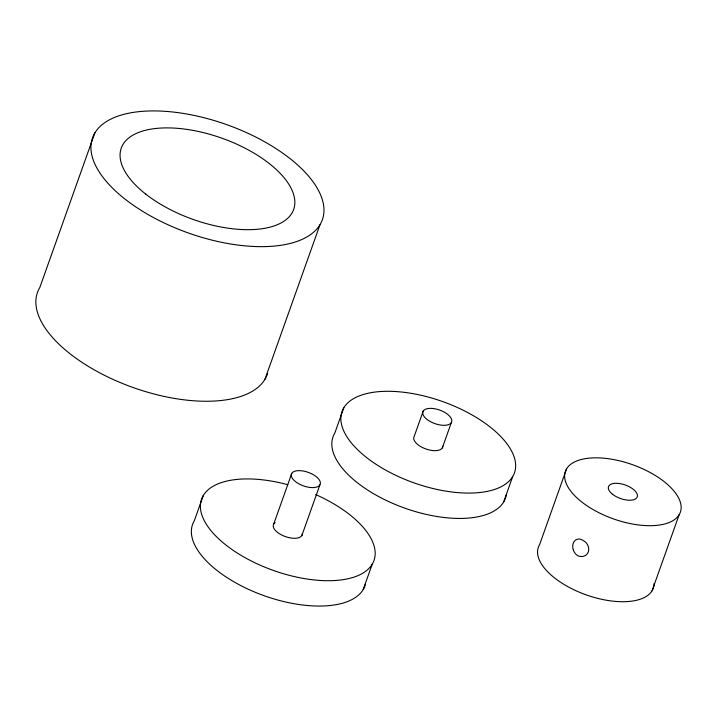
<?xml version="1.0" encoding="UTF-8"?>
<svg xmlns="http://www.w3.org/2000/svg" width="717" height="717" viewBox="0 0 717 717"><rect width="100%" height="100%" fill="white"/><g stroke="black" fill="none" stroke-linecap="round" stroke-linejoin="round"><path stroke-width="1.08" d="M94.886 132.86L39.829 287.472A121.998 57.468 19.6 0 0 128.54 385.854A121.998 57.468 19.6 0 0 267.62 373.449M203.368 495.375L194.343 520.721A91.498 43.101 19.6 0 0 262.189 595.002A91.498 43.101 19.6 0 0 365.536 583.925M264.94 379.32L319.997 224.708A121.998 57.468 19.6 0 0 177.323 112.551A121.998 57.468 19.6 0 0 125.009 199.093A121.998 57.468 19.6 0 0 319.997 224.708M273.715 524.082L291.765 473.381M343.828 407.749L334.803 433.095A91.498 43.101 19.6 0 0 403.68 507.744A91.498 43.101 19.6 0 0 506.229 495.277M301.848 535.563L319.899 484.871A15.254 7.179 19.6 0 0 302.072 470.845A15.254 7.179 19.6 0 0 295.529 481.663A15.254 7.179 19.6 0 0 319.899 484.871M423.209 411.101L414.175 436.447A15.254 7.179 19.6 0 0 426.346 449.129A15.254 7.179 19.6 0 0 442.819 446.117M363.169 589.607L372.195 564.261M442.317 447.928L451.343 422.582A15.254 7.179 19.6 0 0 433.507 408.565A15.254 7.179 19.6 0 0 426.974 419.382A15.254 7.179 19.6 0 0 451.343 422.582M503.639 501.981L512.664 476.635A91.498 43.101 19.6 0 0 405.661 392.513A91.498 43.101 19.6 0 0 366.423 457.419A91.498 43.101 19.6 0 0 512.664 476.635M566.6 468.793L539.525 544.83A60.999 28.734 19.6 0 0 588.182 595.558A60.999 28.734 19.6 0 0 654.074 583.513M652.085 590.763L679.16 514.725A60.999 28.734 19.6 0 0 607.819 458.638A60.999 28.734 19.6 0 0 581.666 501.909A60.999 28.734 19.6 0 0 679.16 514.725M302.35 533.744A15.254 7.179 19.6 0 1 284.004 536.065A15.254 7.179 19.6 0 1 275.167 522.657M315.623 494.551A91.498 43.101 19.6 0 1 352.334 577.633A91.498 43.101 19.6 0 1 207.805 526.466A91.498 43.101 19.6 0 1 287.813 484.71M145.614 194.011A91.498 43.101 19.6 0 0 291.864 213.227A91.498 43.101 19.6 0 0 184.852 129.114A91.498 43.101 19.6 0 0 145.614 194.011M612.578 494.3A15.254 7.179 19.6 0 0 636.947 497.499A15.254 7.179 19.6 0 0 619.112 483.482A15.254 7.179 19.6 0 0 612.578 494.3M573.331 550.047A9.267 7.224 68.1 0 0 577.481 555.567A9.267 7.968 45.7 0 0 584.032 556.123A9.106 7.824 45.7 0 0 587.868 545.368A9.267 7.968 45.7 0 0 582.894 540.358A9.267 7.224 68.1 0 0 577.158 539.292A9.106 7.089 68.1 0 0 573.331 550.047"/></g></svg>
